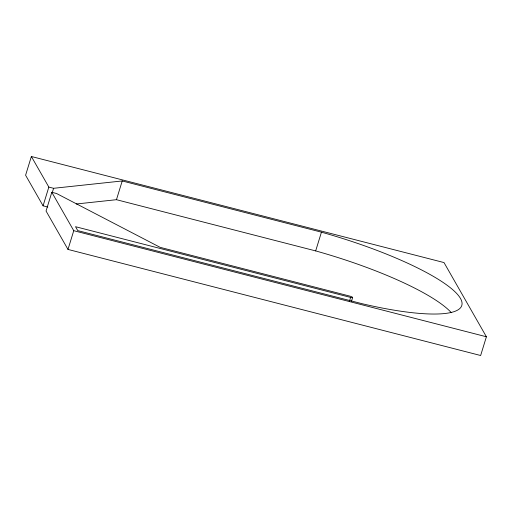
<?xml version="1.0" encoding="UTF-8"?>
<svg xmlns="http://www.w3.org/2000/svg" width="512" height="512" viewBox="0 0 512 512"><rect width="100%" height="100%" fill="white"/><g stroke="black" fill="none" stroke-linecap="round" stroke-linejoin="round"><path stroke-width="0.77" d="M31.366 156.493L48.838 187.078L53.581 188.301L122.227 180.96L321.44 232.173A138.477 29.024 17.1 0 1 460.461 298.451A138.477 29.024 17.1 0 1 362.336 303.763L77.754 230.605L75.52 226.701L350.618 297.421A2.509 0.525 17.1 0 0 352.621 297.382A2.509 0.525 17.1 0 0 349.875 296.122L160.154 247.347L56.557 193.504L51.814 192.288L46.048 211.027L67.987 249.427L480.634 355.507L486.4 336.768L444.013 262.573L31.366 156.493L25.6 175.232L43.072 205.818L47.821 207.04M43.072 205.818L48.838 187.078M52.198 192.8L53.581 188.301M67.987 249.427L73.754 230.688L51.814 192.288M76.224 204L116.461 199.699L122.227 180.96M451.366 312.723A138.477 29.024 17.1 0 0 315.674 250.912L321.44 232.173M349.466 301.171L350.618 297.421M351.482 301.274L352.634 297.53M116.461 199.699L315.674 250.912M73.754 230.688L486.4 336.768"/></g></svg>
